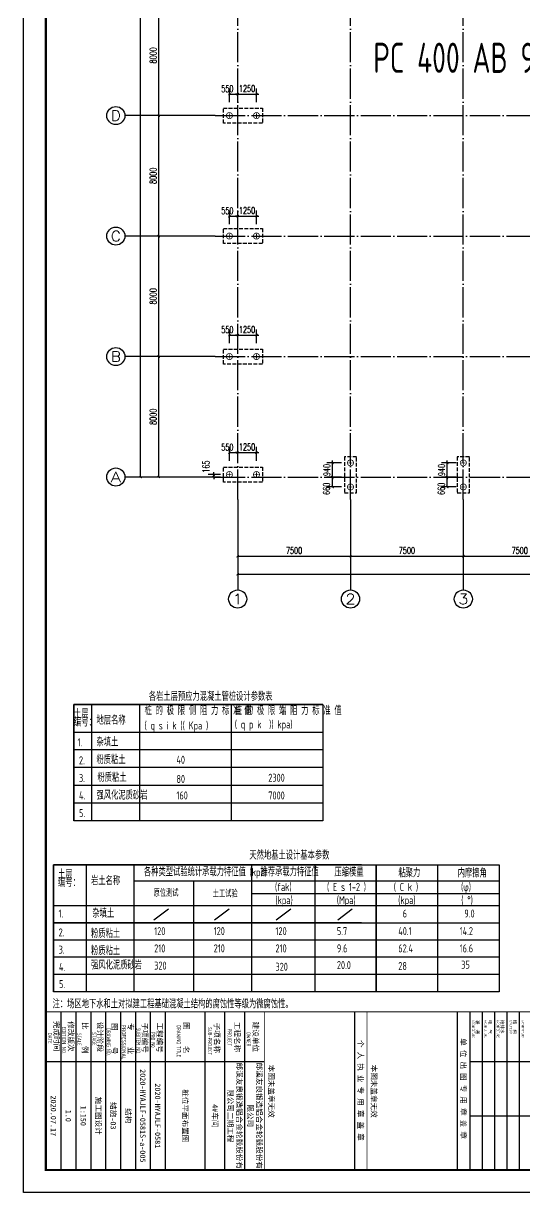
# Model space of a CAD drawing. Extents: x 14475413 to 15955882, y -732572 to -282951.
# Drawn here: x 14558155 to 14591479, y -624250 to -546614 of the extents above; entities that cross this region are included whole.
import ezdxf
from ezdxf.enums import TextEntityAlignment as Align

# ---------------------------------------------------------------- set-up
doc = ezdxf.new("R2010")
doc.units = 0
doc.header["$LTSCALE"] = 1000
doc.header["$MEASUREMENT"] = 0
for name, pattern in [('DASH', [0.35, 0.25, -0.1]), ('DOTE', [2.42, 2, -0.2, 0.02, -0.2]), ('Z', [36, 30, -2.5, 1, -2.5])]:
    doc.linetypes.add(name, pattern=pattern)
for name, color, linetype in [('1507', 6, 'Continuous'), ('AXIS', 3, 'Continuous'), ('AXIS_TEXT', 7, 'Continuous'), ('DOTE', 1, 'DOTE'), ('GRID', 253, 'Z'), ('PDIM', 3, 'Continuous'), ('PUB_DIM', 3, 'Continuous'), ('PUB_TITLE', 4, 'Continuous'), ('TK', 4, 'Continuous'), ('文字', 4, 'Continuous'), ('结构说明修改', 6, 'Continuous'), ('轴线__尺寸数字', 253, 'Continuous')]:
    doc.layers.add(name, color=color, linetype=linetype)
doc.styles.add('_TCH_AXIS', font='COMPLEX', dxfattribs={"bigfont": 'GBCBIG'})
doc.styles.add('_TCH_DIM_T3', font='SIMPLEX', dxfattribs={"width": 0.705882, "bigfont": 'GBCBIG'})
doc.styles.add('COMPLEX', font='COMPLEX')
doc.styles.add('TSSD_REIN', font='tssdeng.shx', dxfattribs={"width": 0.7, "bigfont": 'tssdchn.shx'})
doc.styles.add('图签宋体', font='', dxfattribs={"height": 300})
doc.styles.get('图签宋体').set_extended_font_data('NSimSun')
doc.dimstyles.new('_TCH_ARCH&&150', dxfattribs={"dimtxt": 446.25, "dimasz": 150, "dimexe": 375, "dimexo": 450, "dimgap": 150, "dimtad": 1, "dimdec": 0, "dimzin": 0, "dimdsep": 46, "dimtxsty": '_TCH_DIM_T3', "dimblk": 'ARCHTICK', "dimcen": 0.09, "dimclrt": 7, "dimazin": 2, "dimtfac": 1, "dimtdec": 0, "dimtix": 1, "dimtmove": 2, "dimatfit": 3, "dimfxl": 0, "dimtolj": 1, "dimtzin": 0, "dimarcsym": 0})

# ---------------------------------------------------------------- blocks, each defined once
blk = doc.blocks.new('GeYuanFrame_40637263', base_point=(20.09, 4.53))
at = {"layer": 'PUB_TITLE'}
for points in [[(1013.09, 202.33), (1013.09, 229.83)], [(1037.09, 202.33), (1037.09, 229.83)], [(1013.09, 14.53), (1013.09, 111.33)]]:
    blk.add_lwpolyline(points, dxfattribs=at)
at = {"layer": 'TK'}
for p, q in [((991.09, 102.53), (1061.09, 102.53)), ((991.09, 93.73), (1061.09, 93.73)), ((991.09, 84.93), (1013.09, 84.93)), ((991.09, 84.93), (1061.09, 84.93)), ((991.09, 67.37), (1061.09, 67.37)), ((991.09, 67.33), (1061.09, 67.33)), ((991.09, 60.77), (1061.09, 60.77)), ((991.09, 54.17), (1061.09, 54.17)), ((991.09, 47.57), (1061.09, 47.57)), ((991.09, 40.97), (1061.09, 40.97)), ((991.09, 34.37), (1061.09, 34.37)), ((991.09, 27.77), (1061.09, 27.77)), ((991.09, 21.17), (1061.09, 21.17)), ((991.09, 14.53), (1061.09, 14.53))]:
    blk.add_line(p, q, dxfattribs=at)
blk.add_lwpolyline([(20.09, 4.53), (20.09, 598.53), (1071.09, 598.53), (1071.09, 4.53)], close=True, dxfattribs=at)
at = {"layer": 'TK', "const_width": 1}
blk.add_lwpolyline([(45.09, 588.53), (1061.09, 588.53), (1061.09, 14.53), (45.09, 14.53)], close=True, dxfattribs=at)
at = {"layer": 'TK'}
for points, const_width in [([(991.09, 588.53), (991.09, 14.53)], 0.4), ([(991.09, 202.33), (1061.09, 202.33)], 0.35), ([(991.09, 156.83), (1061.09, 156.83)], 0.35), ([(991.09, 111.33), (1061.09, 111.33)], 0.35), ([(991.09, 67.37), (1061.09, 67.37)], 0.35)]:
    blk.add_lwpolyline(points, dxfattribs=dict(at, const_width=const_width))
for points in [[(991.09, 224.33), (1061.09, 224.33)], [(991.09, 218.83), (1061.09, 218.83)], [(991.09, 213.33), (1061.09, 213.33)], [(991.09, 207.83), (1061.09, 207.83)], [(991.09, 202.33), (1061.09, 202.33)], [(991.09, 196.83), (1061.09, 196.83)], [(991.09, 151.33), (1061.09, 151.33)]]:
    blk.add_lwpolyline(points, dxfattribs=at)
at = {"layer": 'TK', "style": '图签宋体'}
for s, height, p in [('结  构', 1.44, (994.61, 221.61)), ('给排水', 1.44, (994.61, 216.11)), ('电  气', 1.44, (994.61, 210.61)), ('暖  通', 1.44, (994.61, 205.11)), ('单 位 出 图 专 用 章 盖 章', 2.4, (1002.72, 198.35)), ('本图未盖章无效', 2.4, (1014.43, 158.7)), ('个 人 执 业 专 用 章 盖 章', 2.4, (1003.52, 152.77)), ('本图未盖章无效', 2.4, (1014.43, 113.2)), ('建设单位', 2.4, (995.39, 106.33)), ('工程名称', 2.4, (995.47, 98.12)), ('子项名称', 2.4, (995.85, 89.14)), ('图    名', 2.4, (995.63, 75.5)), ('工程编号', 2.4, (995.77, 63.77)), ('子项编号', 2.4, (995.77, 57.19)), ('专    业', 2.4, (996.01, 50.88)), ('图    号', 2.4, (996.02, 43.77)), ('设计阶段', 2.4, (995.45, 37.32)), ('比    例', 2.4, (995.59, 30.63)), ('修改版次', 2.4, (995.24, 24.41)), ('完成时间', 2.4, (995.11, 18.02))]:
    blk.add_text(s, height=height, dxfattribs=at).set_placement(p)
at = {"layer": 'TK', "style": 'TSSD_REIN'}
for s, height, width, p in [('ARCHITECTURE', 1.08, 0.7, (994.65, 225.34)), ('STRUCTURE', 1.08, 0.7, (994.65, 219.84)), ('ARCHITECTURE', 1.08, 0.7, (994.65, 214.34)), ('ARCHITECTURE', 1.08, 0.7, (994.65, 208.84)), ('ARCHITECTURE', 1.08, 0.7, (994.65, 203.34)), ('OWNER', 1.8, 0.7, (999.98, 103.48)), ('PROJECT', 1.8, 0.7, (998.52, 95.02)), ('SUB-PROJECT', 1.8, 0.7, (997.86, 86.3)), ('DRAWING TITLE', 1.8, 0.7, (996.97, 72.53)), ('PRO N0.', 1.8, 0.7, (1000.01, 61.15)), ('SUBITEM NO.', 1.8, 0.7, (998.15, 54.58)), ('PROFESSIONAL', 1.8, 0.8, (996.88, 48.15)), ('DRAWING NO.', 1.8, 0.7, (998.19, 41.45)), ('STAGE', 1.8, 0.7, (1000.09, 35.03)), ('SCALE', 1.8, 0.7, (1000.38, 28.42)), ('EDITION NO.', 1.8, 0.8, (997.53, 21.64)), ('DATE', 1.8, 0.7, (1000.33, 15.45))]:
    blk.add_text(s, height=height, dxfattribs=dict(at, width=width)).set_placement(p)
at = {"layer": 'TK', "char_height": 2.4, "width": 48, "attachment_point": 5, "style": '图签宋体'}
for s, insert in [('郎溪友良锻造铝合金轮毂股份有限公司', (1037.09, 106.93)), ('郎溪友良锻造铝合金轮毂股份有限公司二期工程', (1037.09, 98.13)), ('4#车间', (1037.09, 89.33)), ('桩位平面布置图', (1037.09, 76.13)), ('2020-HYAJLF-0581', (1037.09, 64.07)), ('2020-HYAJLF-0581S-a-005', (1037.09, 57.47)), ('结构', (1037.09, 50.87)), ('结施-03', (1037.09, 44.27)), ('施工图设计', (1037.09, 37.67)), ('1:150', (1037.09, 31.07)), ('1.0', (1037.09, 24.47)), ('2020.07.17', (1037.09, 17.88))]:
    blk.add_mtext(s, dxfattribs=dict(at, insert=insert))
blk = doc.blocks.new('_AXISO')
blk.add_circle((0, 0), 0.5)
at = {"layer": 'AXIS_TEXT', "style": 'COMPLEX', "width": 1.041667}
blk.add_attdef('A', text='', height=0.56, dxfattribs=at).set_placement((-0.25, -0.28), (0.25, -0.28), align=Align.FIT)
blk = doc.blocks.new('_ArchTick')
at = {"color": 0, "linetype": 'ByBlock', "const_width": 0.4}
blk.add_lwpolyline([(-0.5, -0.5), (0.5, 0.5)], dxfattribs=at)
blk = doc.blocks.new('*D1550')
at = {"layer": 'AXIS', "color": 0, "lineweight": -2}
for p, q in [((14570452, -480736), (14565577, -480736)), ((14565952, -576736), (14565952, -480736)), ((14570452, -576736), (14565577, -576736))]:
    blk.add_line(p, q, dxfattribs=at)
at = {"layer": 'Defpoints', "color": 0}
for p in [(14565952, -480736), (14570902, -480736), (14570902, -576736)]:
    blk.add_point(p, dxfattribs=at)
at = {"layer": 'AXIS', "color": 0, "lineweight": -2, "xscale": 150, "yscale": 150, "zscale": 150}
for p, rotation in [((14565952, -480736), 90), ((14565952, -576736), 270)]:
    blk.add_blockref('_ArchTick', p, dxfattribs=dict(at, rotation=rotation))
at = {"layer": 'AXIS', "color": 7, "insert": (14565579, -528736), "char_height": 446.2, "attachment_point": 5, "rotation": 90, "style": '_TCH_DIM_T3'}
blk.add_mtext('\\A1;96000', dxfattribs=at)
blk = doc.blocks.new('*D1551')
at = {"layer": 'AXIS', "color": 0, "lineweight": -2}
for p, q in [((14570452, -568736), (14566777, -568736)), ((14567152, -576736), (14567152, -568736)), ((14570452, -576736), (14566777, -576736))]:
    blk.add_line(p, q, dxfattribs=at)
at = {"layer": 'Defpoints', "color": 0}
for p in [(14567152, -568736), (14570902, -568736), (14570902, -576736)]:
    blk.add_point(p, dxfattribs=at)
at = {"layer": 'AXIS', "color": 0, "lineweight": -2, "xscale": 150, "yscale": 150, "zscale": 150}
for p, rotation in [((14567152, -568736), 90), ((14567152, -576736), 270)]:
    blk.add_blockref('_ArchTick', p, dxfattribs=dict(at, rotation=rotation))
at = {"layer": 'AXIS', "color": 7, "insert": (14566779, -572736), "char_height": 446.2, "attachment_point": 5, "rotation": 90, "style": '_TCH_DIM_T3'}
blk.add_mtext('\\A1;8000', dxfattribs=at)
blk = doc.blocks.new('*D1552')
at = {"layer": 'AXIS', "color": 0, "lineweight": -2}
for p, q in [((14570452, -560736), (14566777, -560736)), ((14567152, -568736), (14567152, -560736)), ((14570452, -568736), (14566777, -568736))]:
    blk.add_line(p, q, dxfattribs=at)
at = {"layer": 'Defpoints', "color": 0}
for p in [(14567152, -560736), (14570902, -560736), (14570902, -568736)]:
    blk.add_point(p, dxfattribs=at)
at = {"layer": 'AXIS', "color": 0, "lineweight": -2, "xscale": 150, "yscale": 150, "zscale": 150}
for p, rotation in [((14567152, -560736), 90), ((14567152, -568736), 270)]:
    blk.add_blockref('_ArchTick', p, dxfattribs=dict(at, rotation=rotation))
at = {"layer": 'AXIS', "color": 7, "insert": (14566779, -564736), "char_height": 446.2, "attachment_point": 5, "rotation": 90, "style": '_TCH_DIM_T3'}
blk.add_mtext('\\A1;8000', dxfattribs=at)
blk = doc.blocks.new('*D1553')
at = {"layer": 'AXIS', "color": 0, "lineweight": -2}
for p, q in [((14570452, -552736), (14566777, -552736)), ((14567152, -560736), (14567152, -552736)), ((14570452, -560736), (14566777, -560736))]:
    blk.add_line(p, q, dxfattribs=at)
at = {"layer": 'Defpoints', "color": 0}
for p in [(14567152, -552736), (14570902, -552736), (14570902, -560736)]:
    blk.add_point(p, dxfattribs=at)
at = {"layer": 'AXIS', "color": 0, "lineweight": -2, "xscale": 150, "yscale": 150, "zscale": 150}
for p, rotation in [((14567152, -552736), 90), ((14567152, -560736), 270)]:
    blk.add_blockref('_ArchTick', p, dxfattribs=dict(at, rotation=rotation))
at = {"layer": 'AXIS', "color": 7, "insert": (14566779, -556736), "char_height": 446.2, "attachment_point": 5, "rotation": 90, "style": '_TCH_DIM_T3'}
blk.add_mtext('\\A1;8000', dxfattribs=at)
blk = doc.blocks.new('*D1554')
at = {"layer": 'AXIS', "color": 0, "lineweight": -2}
for p, q in [((14570452, -544736), (14566777, -544736)), ((14567152, -552736), (14567152, -544736)), ((14570452, -552736), (14566777, -552736))]:
    blk.add_line(p, q, dxfattribs=at)
at = {"layer": 'Defpoints', "color": 0}
for p in [(14567152, -544736), (14570902, -544736), (14570902, -552736)]:
    blk.add_point(p, dxfattribs=at)
at = {"layer": 'AXIS', "color": 0, "lineweight": -2, "xscale": 150, "yscale": 150, "zscale": 150}
for p, rotation in [((14567152, -544736), 90), ((14567152, -552736), 270)]:
    blk.add_blockref('_ArchTick', p, dxfattribs=dict(at, rotation=rotation))
at = {"layer": 'AXIS', "color": 7, "insert": (14566779, -548736), "char_height": 446.2, "attachment_point": 5, "rotation": 90, "style": '_TCH_DIM_T3'}
blk.add_mtext('\\A1;8000', dxfattribs=at)
blk = doc.blocks.new('*D1576')
at = {"layer": 'AXIS', "color": 0, "lineweight": -2}
for p, q in [((14572402, -578686), (14572402, -583561)), ((14632402, -578686), (14632402, -583561)), ((14572402, -583186), (14632402, -583186))]:
    blk.add_line(p, q, dxfattribs=at)
at = {"layer": 'Defpoints', "color": 0}
for p in [(14572402, -578236), (14632402, -578236), (14632402, -583186)]:
    blk.add_point(p, dxfattribs=at)
at = {"layer": 'AXIS', "color": 0, "lineweight": -2, "xscale": 150, "yscale": 150, "zscale": 150, "rotation": 180}
blk.add_blockref('_ArchTick', (14572402, -583186), dxfattribs=at)
at = {"layer": 'AXIS', "color": 0, "lineweight": -2, "xscale": 150, "yscale": 150, "zscale": 150}
blk.add_blockref('_ArchTick', (14632402, -583186), dxfattribs=at)
at = {"layer": 'AXIS', "color": 7, "insert": (14602402, -582813), "char_height": 446.2, "attachment_point": 5, "style": '_TCH_DIM_T3'}
blk.add_mtext('\\A1;60000', dxfattribs=at)
blk = doc.blocks.new('*D1577')
at = {"layer": 'AXIS', "color": 0, "lineweight": -2}
for p, q in [((14572402, -578686), (14572402, -582361)), ((14579902, -578686), (14579902, -582361)), ((14572402, -581986), (14579902, -581986))]:
    blk.add_line(p, q, dxfattribs=at)
at = {"layer": 'Defpoints', "color": 0}
for p in [(14572402, -578236), (14579902, -578236), (14579902, -581986)]:
    blk.add_point(p, dxfattribs=at)
at = {"layer": 'AXIS', "color": 0, "lineweight": -2, "xscale": 150, "yscale": 150, "zscale": 150, "rotation": 180}
blk.add_blockref('_ArchTick', (14572402, -581986), dxfattribs=at)
at = {"layer": 'AXIS', "color": 0, "lineweight": -2, "xscale": 150, "yscale": 150, "zscale": 150}
blk.add_blockref('_ArchTick', (14579902, -581986), dxfattribs=at)
at = {"layer": 'AXIS', "color": 7, "insert": (14576152, -581613), "char_height": 446.2, "attachment_point": 5, "style": '_TCH_DIM_T3'}
blk.add_mtext('\\A1;7500', dxfattribs=at)
blk = doc.blocks.new('*D1578')
at = {"layer": 'AXIS', "color": 0, "lineweight": -2}
for p, q in [((14579902, -578686), (14579902, -582361)), ((14587402, -578686), (14587402, -582361)), ((14579902, -581986), (14587402, -581986))]:
    blk.add_line(p, q, dxfattribs=at)
at = {"layer": 'Defpoints', "color": 0}
for p in [(14579902, -578236), (14587402, -578236), (14587402, -581986)]:
    blk.add_point(p, dxfattribs=at)
at = {"layer": 'AXIS', "color": 0, "lineweight": -2, "xscale": 150, "yscale": 150, "zscale": 150, "rotation": 180}
blk.add_blockref('_ArchTick', (14579902, -581986), dxfattribs=at)
at = {"layer": 'AXIS', "color": 0, "lineweight": -2, "xscale": 150, "yscale": 150, "zscale": 150}
blk.add_blockref('_ArchTick', (14587402, -581986), dxfattribs=at)
at = {"layer": 'AXIS', "color": 7, "insert": (14583652, -581613), "char_height": 446.2, "attachment_point": 5, "style": '_TCH_DIM_T3'}
blk.add_mtext('\\A1;7500', dxfattribs=at)
blk = doc.blocks.new('*D1579')
at = {"layer": 'AXIS', "color": 0, "lineweight": -2}
for p, q in [((14587402, -578686), (14587402, -582361)), ((14594902, -578686), (14594902, -582361)), ((14587402, -581986), (14594902, -581986))]:
    blk.add_line(p, q, dxfattribs=at)
at = {"layer": 'Defpoints', "color": 0}
for p in [(14587402, -578236), (14594902, -578236), (14594902, -581986)]:
    blk.add_point(p, dxfattribs=at)
at = {"layer": 'AXIS', "color": 0, "lineweight": -2, "xscale": 150, "yscale": 150, "zscale": 150, "rotation": 180}
blk.add_blockref('_ArchTick', (14587402, -581986), dxfattribs=at)
at = {"layer": 'AXIS', "color": 0, "lineweight": -2, "xscale": 150, "yscale": 150, "zscale": 150}
blk.add_blockref('_ArchTick', (14594902, -581986), dxfattribs=at)
at = {"layer": 'AXIS', "color": 7, "insert": (14591152, -581613), "char_height": 446.2, "attachment_point": 5, "style": '_TCH_DIM_T3'}
blk.add_mtext('\\A1;7500', dxfattribs=at)
blk = doc.blocks.new('*D1613')
at = {"layer": 'Defpoints', "color": 0}
for p in [(14572402, -551311), (14571852, -552300), (14572402, -552300)]:
    blk.add_point(p, dxfattribs=at)
at = {"layer": 'PUB_DIM', "color": 0, "lineweight": -2}
for p, q in [((14571852, -551850), (14571852, -550936)), ((14572402, -551850), (14572402, -550936)), ((14571852, -551311), (14572402, -551311))]:
    blk.add_line(p, q, dxfattribs=at)
at = {"layer": 'PUB_DIM', "color": 0, "lineweight": -2, "xscale": 150, "yscale": 150, "zscale": 150, "rotation": 180}
blk.add_blockref('_ArchTick', (14571852, -551311), dxfattribs=at)
at = {"layer": 'PUB_DIM', "color": 0, "lineweight": -2, "xscale": 150, "yscale": 150, "zscale": 150}
blk.add_blockref('_ArchTick', (14572402, -551311), dxfattribs=at)
at = {"layer": 'PUB_DIM', "color": 7, "insert": (14571717, -550950), "char_height": 446.2, "attachment_point": 5, "style": '_TCH_DIM_T3'}
blk.add_mtext('\\A1;550', dxfattribs=at)
blk = doc.blocks.new('*D1614')
at = {"layer": 'Defpoints', "color": 0}
for p in [(14573652, -551311), (14572402, -552300), (14573652, -552300)]:
    blk.add_point(p, dxfattribs=at)
at = {"layer": 'PUB_DIM', "color": 0, "lineweight": -2}
for p, q in [((14572402, -551850), (14572402, -550936)), ((14573652, -551850), (14573652, -550936)), ((14572402, -551311), (14572252, -551311)), ((14572402, -551311), (14573652, -551311)), ((14573652, -551311), (14573802, -551311))]:
    blk.add_line(p, q, dxfattribs=at)
at = {"layer": 'PUB_DIM', "color": 0, "lineweight": -2, "xscale": 150, "yscale": 150, "zscale": 150}
blk.add_blockref('_ArchTick', (14572402, -551311), dxfattribs=at)
at = {"layer": 'PUB_DIM', "color": 0, "lineweight": -2, "xscale": 150, "yscale": 150, "zscale": 150, "rotation": 180}
blk.add_blockref('_ArchTick', (14573652, -551311), dxfattribs=at)
at = {"layer": 'PUB_DIM', "color": 7, "insert": (14573027, -550938), "char_height": 446.2, "attachment_point": 5, "style": '_TCH_DIM_T3'}
blk.add_mtext('\\A1;1250', dxfattribs=at)
blk = doc.blocks.new('*D1615')
at = {"layer": 'Defpoints', "color": 0}
for p in [(14572402, -559416), (14571852, -560405), (14572402, -560405)]:
    blk.add_point(p, dxfattribs=at)
at = {"layer": 'PUB_DIM', "color": 0, "lineweight": -2}
for p, q in [((14571852, -559955), (14571852, -559041)), ((14571852, -559416), (14572402, -559416)), ((14572402, -559955), (14572402, -559041))]:
    blk.add_line(p, q, dxfattribs=at)
at = {"layer": 'PUB_DIM', "color": 0, "lineweight": -2, "xscale": 150, "yscale": 150, "zscale": 150, "rotation": 180}
blk.add_blockref('_ArchTick', (14571852, -559416), dxfattribs=at)
at = {"layer": 'PUB_DIM', "color": 0, "lineweight": -2, "xscale": 150, "yscale": 150, "zscale": 150}
blk.add_blockref('_ArchTick', (14572402, -559416), dxfattribs=at)
at = {"layer": 'PUB_DIM', "color": 7, "insert": (14571717, -559055), "char_height": 446.2, "attachment_point": 5, "style": '_TCH_DIM_T3'}
blk.add_mtext('\\A1;550', dxfattribs=at)
blk = doc.blocks.new('*D1616')
at = {"layer": 'Defpoints', "color": 0}
for p in [(14573652, -559416), (14572402, -560405), (14573652, -560405)]:
    blk.add_point(p, dxfattribs=at)
at = {"layer": 'PUB_DIM', "color": 0, "lineweight": -2}
for p, q in [((14572402, -559416), (14572252, -559416)), ((14572402, -559955), (14572402, -559041)), ((14572402, -559416), (14573652, -559416)), ((14573652, -559955), (14573652, -559041)), ((14573652, -559416), (14573802, -559416))]:
    blk.add_line(p, q, dxfattribs=at)
at = {"layer": 'PUB_DIM', "color": 0, "lineweight": -2, "xscale": 150, "yscale": 150, "zscale": 150}
blk.add_blockref('_ArchTick', (14572402, -559416), dxfattribs=at)
at = {"layer": 'PUB_DIM', "color": 0, "lineweight": -2, "xscale": 150, "yscale": 150, "zscale": 150, "rotation": 180}
blk.add_blockref('_ArchTick', (14573652, -559416), dxfattribs=at)
at = {"layer": 'PUB_DIM', "color": 7, "insert": (14573027, -559043), "char_height": 446.2, "attachment_point": 5, "style": '_TCH_DIM_T3'}
blk.add_mtext('\\A1;1250', dxfattribs=at)
blk = doc.blocks.new('*D1617')
at = {"layer": 'Defpoints', "color": 0}
for p in [(14572402, -567309), (14571852, -568299), (14572402, -568299)]:
    blk.add_point(p, dxfattribs=at)
at = {"layer": 'PUB_DIM', "color": 0, "lineweight": -2}
for p, q in [((14571852, -567849), (14571852, -566934)), ((14571852, -567309), (14572402, -567309)), ((14572402, -567849), (14572402, -566934))]:
    blk.add_line(p, q, dxfattribs=at)
at = {"layer": 'PUB_DIM', "color": 0, "lineweight": -2, "xscale": 150, "yscale": 150, "zscale": 150, "rotation": 180}
blk.add_blockref('_ArchTick', (14571852, -567309), dxfattribs=at)
at = {"layer": 'PUB_DIM', "color": 0, "lineweight": -2, "xscale": 150, "yscale": 150, "zscale": 150}
blk.add_blockref('_ArchTick', (14572402, -567309), dxfattribs=at)
at = {"layer": 'PUB_DIM', "color": 7, "insert": (14571717, -566948), "char_height": 446.2, "attachment_point": 5, "style": '_TCH_DIM_T3'}
blk.add_mtext('\\A1;550', dxfattribs=at)
blk = doc.blocks.new('*D1618')
at = {"layer": 'Defpoints', "color": 0}
for p in [(14573652, -567309), (14572402, -568299), (14573652, -568299)]:
    blk.add_point(p, dxfattribs=at)
at = {"layer": 'PUB_DIM', "color": 0, "lineweight": -2}
for p, q in [((14572402, -567309), (14572252, -567309)), ((14572402, -567849), (14572402, -566934)), ((14572402, -567309), (14573652, -567309)), ((14573652, -567849), (14573652, -566934)), ((14573652, -567309), (14573802, -567309))]:
    blk.add_line(p, q, dxfattribs=at)
at = {"layer": 'PUB_DIM', "color": 0, "lineweight": -2, "xscale": 150, "yscale": 150, "zscale": 150}
blk.add_blockref('_ArchTick', (14572402, -567309), dxfattribs=at)
at = {"layer": 'PUB_DIM', "color": 0, "lineweight": -2, "xscale": 150, "yscale": 150, "zscale": 150, "rotation": 180}
blk.add_blockref('_ArchTick', (14573652, -567309), dxfattribs=at)
at = {"layer": 'PUB_DIM', "color": 7, "insert": (14573027, -566936), "char_height": 446.2, "attachment_point": 5, "style": '_TCH_DIM_T3'}
blk.add_mtext('\\A1;1250', dxfattribs=at)
blk = doc.blocks.new('*D1619')
at = {"layer": 'Defpoints', "color": 0}
for p in [(14572402, -575115), (14571852, -576104), (14572402, -576104)]:
    blk.add_point(p, dxfattribs=at)
at = {"layer": 'PUB_DIM', "color": 0, "lineweight": -2}
for p, q in [((14571852, -575654), (14571852, -574740)), ((14571852, -575115), (14572402, -575115)), ((14572402, -575654), (14572402, -574740))]:
    blk.add_line(p, q, dxfattribs=at)
at = {"layer": 'PUB_DIM', "color": 0, "lineweight": -2, "xscale": 150, "yscale": 150, "zscale": 150, "rotation": 180}
blk.add_blockref('_ArchTick', (14571852, -575115), dxfattribs=at)
at = {"layer": 'PUB_DIM', "color": 0, "lineweight": -2, "xscale": 150, "yscale": 150, "zscale": 150}
blk.add_blockref('_ArchTick', (14572402, -575115), dxfattribs=at)
at = {"layer": 'PUB_DIM', "color": 7, "insert": (14571717, -574754), "char_height": 446.2, "attachment_point": 5, "style": '_TCH_DIM_T3'}
blk.add_mtext('\\A1;550', dxfattribs=at)
blk = doc.blocks.new('*D1620')
at = {"layer": 'Defpoints', "color": 0}
for p in [(14573652, -575115), (14572402, -576104), (14573652, -576104)]:
    blk.add_point(p, dxfattribs=at)
at = {"layer": 'PUB_DIM', "color": 0, "lineweight": -2}
for p, q in [((14572402, -575115), (14572252, -575115)), ((14572402, -575654), (14572402, -574740)), ((14572402, -575115), (14573652, -575115)), ((14573652, -575654), (14573652, -574740)), ((14573652, -575115), (14573802, -575115))]:
    blk.add_line(p, q, dxfattribs=at)
at = {"layer": 'PUB_DIM', "color": 0, "lineweight": -2, "xscale": 150, "yscale": 150, "zscale": 150}
blk.add_blockref('_ArchTick', (14572402, -575115), dxfattribs=at)
at = {"layer": 'PUB_DIM', "color": 0, "lineweight": -2, "xscale": 150, "yscale": 150, "zscale": 150, "rotation": 180}
blk.add_blockref('_ArchTick', (14573652, -575115), dxfattribs=at)
at = {"layer": 'PUB_DIM', "color": 7, "insert": (14573027, -574742), "char_height": 446.2, "attachment_point": 5, "style": '_TCH_DIM_T3'}
blk.add_mtext('\\A1;1250', dxfattribs=at)
blk = doc.blocks.new('*D1621')
at = {"layer": 'Defpoints', "color": 0}
for p in [(14570812, -576571), (14571702, -576571), (14571702, -576736)]:
    blk.add_point(p, dxfattribs=at)
at = {"layer": 'PUB_DIM', "color": 0, "lineweight": -2}
for p, q in [((14571252, -576571), (14570437, -576571)), ((14571252, -576736), (14570437, -576736)), ((14570812, -576571), (14570812, -576421)), ((14570812, -576736), (14570812, -576571)), ((14570812, -576736), (14570812, -576886))]:
    blk.add_line(p, q, dxfattribs=at)
at = {"layer": 'PUB_DIM', "color": 0, "lineweight": -2, "xscale": 150, "yscale": 150, "zscale": 150}
for p, rotation in [((14570812, -576571), 270), ((14570812, -576736), 90)]:
    blk.add_blockref('_ArchTick', p, dxfattribs=dict(at, rotation=rotation))
at = {"layer": 'PUB_DIM', "color": 7, "insert": (14570295, -576046), "char_height": 446.2, "attachment_point": 5, "rotation": 90, "style": '_TCH_DIM_T3'}
blk.add_mtext('\\A1;165', dxfattribs=at)
blk = doc.blocks.new('*D1690')
at = {"layer": 'Defpoints', "color": 0}
for p in [(14578702, -576736), (14579752, -576736), (14579752, -577396)]:
    blk.add_point(p, dxfattribs=at)
at = {"layer": 'PUB_DIM', "color": 0, "lineweight": -2}
for p, q in [((14579302, -576736), (14578327, -576736)), ((14578702, -577396), (14578702, -576736)), ((14579302, -577396), (14578327, -577396))]:
    blk.add_line(p, q, dxfattribs=at)
at = {"layer": 'PUB_DIM', "color": 0, "lineweight": -2, "xscale": 150, "yscale": 150, "zscale": 150}
for p, rotation in [((14578702, -576736), 90), ((14578702, -577396), 270)]:
    blk.add_blockref('_ArchTick', p, dxfattribs=dict(at, rotation=rotation))
at = {"layer": 'PUB_DIM', "color": 7, "insert": (14578309, -577519), "char_height": 446.2, "attachment_point": 5, "rotation": 90, "style": '_TCH_DIM_T3'}
blk.add_mtext('\\A1;660', dxfattribs=at)
blk = doc.blocks.new('*D1691')
at = {"layer": 'Defpoints', "color": 0}
for p in [(14578702, -575796), (14579752, -575796), (14579752, -576736)]:
    blk.add_point(p, dxfattribs=at)
at = {"layer": 'PUB_DIM', "color": 0, "lineweight": -2}
for p, q in [((14579302, -575796), (14578327, -575796)), ((14578702, -575796), (14578702, -575646)), ((14578702, -576736), (14578702, -575796)), ((14579302, -576736), (14578327, -576736)), ((14578702, -576736), (14578702, -576886))]:
    blk.add_line(p, q, dxfattribs=at)
at = {"layer": 'PUB_DIM', "color": 0, "lineweight": -2, "xscale": 150, "yscale": 150, "zscale": 150}
for p, rotation in [((14578702, -575796), 270), ((14578702, -576736), 90)]:
    blk.add_blockref('_ArchTick', p, dxfattribs=dict(at, rotation=rotation))
at = {"layer": 'PUB_DIM', "color": 7, "insert": (14578328, -576266), "char_height": 446.2, "attachment_point": 5, "rotation": 90, "style": '_TCH_DIM_T3'}
blk.add_mtext('\\A1;940', dxfattribs=at)
blk = doc.blocks.new('*D1692')
at = {"layer": 'Defpoints', "color": 0}
for p in [(14586332, -576736), (14587383, -576736), (14587383, -577396)]:
    blk.add_point(p, dxfattribs=at)
at = {"layer": 'PUB_DIM', "color": 0, "lineweight": -2}
for p, q in [((14586933, -576736), (14585957, -576736)), ((14586332, -577396), (14586332, -576736)), ((14586933, -577396), (14585957, -577396))]:
    blk.add_line(p, q, dxfattribs=at)
at = {"layer": 'PUB_DIM', "color": 0, "lineweight": -2, "xscale": 150, "yscale": 150, "zscale": 150}
for p, rotation in [((14586332, -576736), 90), ((14586332, -577396), 270)]:
    blk.add_blockref('_ArchTick', p, dxfattribs=dict(at, rotation=rotation))
at = {"layer": 'PUB_DIM', "color": 7, "insert": (14585940, -577519), "char_height": 446.2, "attachment_point": 5, "rotation": 90, "style": '_TCH_DIM_T3'}
blk.add_mtext('\\A1;660', dxfattribs=at)
blk = doc.blocks.new('*D1693')
at = {"layer": 'Defpoints', "color": 0}
for p in [(14586332, -575796), (14587383, -575796), (14587383, -576736)]:
    blk.add_point(p, dxfattribs=at)
at = {"layer": 'PUB_DIM', "color": 0, "lineweight": -2}
for p, q in [((14586933, -575796), (14585957, -575796)), ((14586332, -575796), (14586332, -575646)), ((14586332, -576736), (14586332, -575796)), ((14586933, -576736), (14585957, -576736)), ((14586332, -576736), (14586332, -576886))]:
    blk.add_line(p, q, dxfattribs=at)
at = {"layer": 'PUB_DIM', "color": 0, "lineweight": -2, "xscale": 150, "yscale": 150, "zscale": 150}
for p, rotation in [((14586332, -575796), 270), ((14586332, -576736), 90)]:
    blk.add_blockref('_ArchTick', p, dxfattribs=dict(at, rotation=rotation))
at = {"layer": 'PUB_DIM', "color": 7, "insert": (14585959, -576266), "char_height": 446.2, "attachment_point": 5, "rotation": 90, "style": '_TCH_DIM_T3'}
blk.add_mtext('\\A1;940', dxfattribs=at)

msp = doc.modelspace()

# ---------------------------------------------------------------- linework, layer by layer
for points in [[(14566826, -606128.7), (14567795.2, -605408.2)], [(14570867.7, -606128.7), (14571836.9, -605408.2)], [(14574964.9, -606128.7), (14575934.1, -605408.2)], [(14579053.9, -606128.7), (14580023.1, -605408.2)]]:
    msp.add_lwpolyline(points)
at = {"layer": '1507', "color": 6, "linetype": 'DASH', "const_width": 50}
for points in [[(14572052.4, -552735.7, 1), (14571652.4, -552735.7, 1)], [(14573852.4, -552735.7, 1), (14573452.4, -552735.7, 1)], [(14572052.4, -560735.7, 1), (14571652.4, -560735.7, 1)], [(14573852.4, -560735.7, 1), (14573452.4, -560735.7, 1)], [(14572052.4, -568735.7, 1), (14571652.4, -568735.7, 1)], [(14573852.4, -568735.7, 1), (14573452.4, -568735.7, 1)], [(14580102.4, -575795.7, 1), (14579702.4, -575795.7, 1)], [(14587602.4, -575795.7, 1), (14587202.4, -575795.7, 1)], [(14572052.4, -576570.7, 1), (14571652.4, -576570.7, 1)], [(14573852.4, -576570.7, 1), (14573452.4, -576570.7, 1)], [(14580102.4, -577395.7, 1), (14579702.4, -577395.7, 1)], [(14587602.4, -577395.7, 1), (14587202.4, -577395.7, 1)]]:
    msp.add_lwpolyline(points, format="xyb", close=True, dxfattribs=at)
for points in [[(14572002.4, -552735.7), (14571702.4, -552735.7)], [(14571852.4, -552585.7), (14571852.4, -552885.7)], [(14573802.4, -552735.7), (14573502.4, -552735.7)], [(14573652.4, -552585.7), (14573652.4, -552885.7)], [(14572002.4, -560735.7), (14571702.4, -560735.7)], [(14571852.4, -560585.7), (14571852.4, -560885.7)], [(14573802.4, -560735.7), (14573502.4, -560735.7)], [(14573652.4, -560585.7), (14573652.4, -560885.7)], [(14572002.4, -568735.7), (14571702.4, -568735.7)], [(14571852.4, -568585.7), (14571852.4, -568885.7)], [(14573802.4, -568735.7), (14573502.4, -568735.7)], [(14573652.4, -568585.7), (14573652.4, -568885.7)], [(14580052.4, -575795.7), (14579752.4, -575795.7)], [(14579902.4, -575645.7), (14579902.4, -575945.7)], [(14587552.4, -575795.7), (14587252.4, -575795.7)], [(14587402.4, -575645.7), (14587402.4, -575945.7)], [(14572002.4, -576570.7), (14571702.4, -576570.7)], [(14571852.4, -576420.7), (14571852.4, -576720.7)], [(14573802.4, -576570.7), (14573502.4, -576570.7)], [(14573652.4, -576420.7), (14573652.4, -576720.7)], [(14580052.4, -577395.7), (14579752.4, -577395.7)], [(14579902.4, -577245.7), (14579902.4, -577545.7)], [(14587552.4, -577395.7), (14587252.4, -577395.7)], [(14587402.4, -577245.7), (14587402.4, -577545.7)]]:
    msp.add_lwpolyline(points, dxfattribs=at)
at = {"layer": 'AXIS'}
for p, q in [((14570902.4, -552735.7), (14564902.4, -552735.7)), ((14570902.4, -560735.7), (14564902.4, -560735.7)), ((14570902.4, -568735.7), (14564902.4, -568735.7)), ((14570902.4, -576735.7), (14564902.4, -576735.7)), ((14572402.4, -578235.7), (14572402.4, -584235.7)), ((14579902.4, -578235.7), (14579902.4, -584235.7)), ((14587402.4, -578235.7), (14587402.4, -584235.7))]:
    msp.add_line(p, q, dxfattribs=at)
at = {"layer": 'DOTE'}
for p, q in [((14572402.4, -578235.7), (14572402.4, -479235.7)), ((14579902.4, -578235.7), (14579902.4, -479235.7)), ((14587402.4, -578235.7), (14587402.4, -479235.7)), ((14570902.4, -552735.7), (14633902.4, -552735.7)), ((14570902.4, -560735.7), (14633902.4, -560735.7)), ((14570902.4, -568735.7), (14633902.4, -568735.7)), ((14570902.4, -576735.7), (14633902.4, -576735.7))]:
    msp.add_line(p, q, dxfattribs=at)
at = {"layer": 'GRID', "linetype": 'DASH'}
for p, q in [((14580302.4, -575395.7), (14579502.4, -575395.7)), ((14579502.4, -575395.7), (14579502.4, -577795.7)), ((14580302.4, -577795.7), (14580302.4, -575395.7)), ((14587802.4, -575395.7), (14587002.4, -575395.7)), ((14587002.4, -575395.7), (14587002.4, -577795.7)), ((14587802.4, -577795.7), (14587802.4, -575395.7)), ((14579502.4, -577795.7), (14580302.4, -577795.7)), ((14587002.4, -577795.7), (14587802.4, -577795.7))]:
    msp.add_line(p, q, dxfattribs=at)
for points in [[(14574052.4, -553235.7), (14571452.4, -553235.7), (14571452.4, -552235.7), (14574052.4, -552235.7), (14574052.4, -553235.7)], [(14574052.4, -561235.7), (14571452.4, -561235.7), (14571452.4, -560235.7), (14574052.4, -560235.7), (14574052.4, -561235.7)], [(14574052.4, -569235.7), (14571452.4, -569235.7), (14571452.4, -568235.7), (14574052.4, -568235.7), (14574052.4, -569235.7)], [(14574052.4, -577070.7), (14571452.4, -577070.7), (14571452.4, -576070.7), (14574052.4, -576070.7), (14574052.4, -577070.7)]]:
    msp.add_lwpolyline(points, dxfattribs=at)
at = {"layer": 'PDIM'}
for p, q in [((14578053, -591833.7), (14561504, -591833.7)), ((14578053, -591833.7), (14561504, -591833.7)), ((14561504, -591833.7), (14561504, -599563.1)), ((14580625.1, -602489.8), (14560150.9, -602489.8)), ((14580625.1, -602489.8), (14560150.9, -602489.8)), ((14560150.9, -602489.8), (14560150.9, -610910.2)), ((14581614.6, -610910.2), (14581614.6, -602489.8)), ((14581614.6, -610910.2), (14581614.6, -602489.8))]:
    msp.add_line(p, q, dxfattribs=at)
at = {"layer": 'PDIM', "color": 3}
for p, q in [((14561504, -591833.7), (14578053, -591833.7)), ((14561504, -591833.7), (14578053, -591833.7)), ((14561504, -591833.7), (14561504, -599563.1)), ((14561504, -593676.7), (14578053, -593676.7)), ((14561504, -593676.7), (14578053, -593676.7)), ((14560150.9, -602489.8), (14580625.1, -602489.8)), ((14560150.9, -602489.8), (14580625.1, -602489.8)), ((14560150.9, -602489.8), (14560150.9, -610910.2)), ((14581614.6, -602489.8), (14581614.6, -610910.2)), ((14581614.6, -602489.8), (14581614.6, -610910.2))]:
    msp.add_line(p, q, dxfattribs=at)
at = {"layer": '文字', "linetype": 'Continuous'}
for p, q in [((14561504, -591833.7), (14578053, -591833.7)), ((14561504, -591833.7), (14578053, -591833.7)), ((14561504, -599563.1), (14561504, -591833.7)), ((14562690.1, -591833.7), (14562690.1, -599563.1)), ((14565870.8, -591833.7), (14565870.8, -599563.1)), ((14571961.9, -591833.7), (14571961.9, -599563.1)), ((14578053, -591833.7), (14578053, -599563.1)), ((14561504, -593676.7), (14578053, -593676.7)), ((14561504, -593676.7), (14578053, -593676.7)), ((14578053, -594854.2), (14561504, -594854.2)), ((14578053, -594854.2), (14561504, -594854.2)), ((14578053, -596031.1), (14561504, -596031.1)), ((14578053, -596031.1), (14561504, -596031.1)), ((14578053, -597208), (14561504, -597208)), ((14578053, -598385.5), (14561504, -598385.5)), ((14578053, -598385.5), (14561504, -598385.5)), ((14578053, -599563.1), (14561504, -599563.1)), ((14560150.9, -602489.8), (14580625.1, -602489.8)), ((14560150.9, -602489.8), (14589777.5, -602489.8)), ((14560150.9, -610910.2), (14560150.9, -602489.8)), ((14562328, -602489.8), (14562328, -610910.2)), ((14565508.7, -602489.8), (14565508.7, -610910.2)), ((14573329.3, -602489.8), (14573329.3, -610910.2)), ((14577533.1, -602489.8), (14577533.1, -610910.2)), ((14581614.6, -602489.8), (14581614.6, -610910.2)), ((14581614.6, -602489.8), (14581614.6, -610910.2)), ((14581614.6, -602489.8), (14581614.6, -610910.2)), ((14585696.1, -602489.8), (14585696.1, -610910.2)), ((14585696.1, -602489.8), (14585696.1, -610910.2)), ((14589777.5, -602489.8), (14589777.5, -610910.2)), ((14565508.7, -603545), (14589777.5, -603545)), ((14569471.5, -603545), (14569471.5, -610910.2)), ((14573329.3, -604391.4), (14589777.5, -604391.4)), ((14560150.9, -605187.8), (14589777.5, -605187.8)), ((14580625.1, -606332.3), (14560150.9, -606332.3)), ((14560150.9, -606332.3), (14589777.5, -606332.3)), ((14589777.5, -607476.8), (14560150.9, -607476.8)), ((14589777.5, -608621.2), (14560150.9, -608621.2)), ((14589777.5, -609765.7), (14560150.9, -609765.7)), ((14589777.5, -610910.2), (14560150.9, -610910.2))]:
    msp.add_line(p, q, dxfattribs=at)

# ---------------------------------------------------------------- block references
at = {"xscale": 150, "yscale": 150, "zscale": 150, "rotation": 270}
msp.add_blockref('GeYuanFrame_40637263', (14558154.7, -466600), dxfattribs=at)
at = {"layer": 'AXIS'}
ref = msp.add_blockref('_AXISO', (14564302.4, -552735.7), dxfattribs=dict(at, xscale=1200, yscale=1200, zscale=1200))
ref.add_attrib('A', 'D', dxfattribs={"layer": 'AXIS_TEXT', "ltscale": 0.5, "height": 678.8, "style": '_TCH_AXIS', "width": 1.235294}).set_placement((14563963, -553075.1), (14564641.8, -553075.1), align=Align.FIT)
ref = msp.add_blockref('_AXISO', (14564302.4, -560735.7), dxfattribs=dict(at, xscale=1200, yscale=1200, zscale=1200))
ref.add_attrib('A', 'C', dxfattribs={"layer": 'AXIS_TEXT', "ltscale": 0.5, "height": 678.8, "style": '_TCH_AXIS', "width": 1.4}).set_placement((14563963, -561075.1), (14564641.8, -561075.1), align=Align.FIT)
ref = msp.add_blockref('_AXISO', (14564302.4, -568735.7), dxfattribs=dict(at, xscale=1200, yscale=1200, zscale=1200))
ref.add_attrib('A', 'B', dxfattribs={"layer": 'AXIS_TEXT', "ltscale": 0.5, "height": 678.8, "style": '_TCH_AXIS', "width": 1.235294}).set_placement((14563963, -569075.1), (14564641.8, -569075.1), align=Align.FIT)
ref = msp.add_blockref('_AXISO', (14564302.4, -576735.7), dxfattribs=dict(at, xscale=1200, yscale=1200, zscale=1200))
ref.add_attrib('A', 'A', dxfattribs={"layer": 'AXIS_TEXT', "ltscale": 0.5, "height": 678.8, "style": '_TCH_AXIS', "width": 1.166667}).set_placement((14563963, -577075.1), (14564641.8, -577075.1), align=Align.FIT)
ref = msp.add_blockref('_AXISO', (14572402.4, -584835.7), dxfattribs=dict(at, xscale=1200, yscale=1200, zscale=1200))
ref.add_attrib('A', '1', dxfattribs={"layer": 'AXIS_TEXT', "ltscale": 0.5, "height": 678.8, "style": '_TCH_AXIS', "width": 2.333333}).set_placement((14572063, -585175.1), (14572741.8, -585175.1), align=Align.FIT)
ref = msp.add_blockref('_AXISO', (14579902.4, -584835.7), dxfattribs=dict(at, xscale=1200, yscale=1200, zscale=1200))
ref.add_attrib('A', '2', dxfattribs={"layer": 'AXIS_TEXT', "ltscale": 0.5, "height": 678.8, "style": '_TCH_AXIS', "width": 1.5}).set_placement((14579563, -585175.1), (14580241.8, -585175.1), align=Align.FIT)
ref = msp.add_blockref('_AXISO', (14587402.4, -584835.7), dxfattribs=dict(at, xscale=1200, yscale=1200, zscale=1200))
ref.add_attrib('A', '3', dxfattribs={"layer": 'AXIS_TEXT', "ltscale": 0.5, "height": 678.8, "style": '_TCH_AXIS', "width": 1.5}).set_placement((14587063, -585175.1), (14587741.8, -585175.1), align=Align.FIT)

# ---------------------------------------------------------------- texts
at = {"layer": '文字', "linetype": 'Continuous', "style": 'TSSD_REIN', "width": 0.7}
for s, height, p in [(' 各岩土层预应力混凝土管桩设计参数表', 531.562, (14566242.5, -591589.2)), ('土层', 531.56, (14561520.6, -592744.5)), ('桩 的 极 限 侧 阻 力 标 准 值', 531.562, (14566211.8, -592527.5)), ('桩 的 极 限 端 阻 力 标 准 值', 531.562, (14572208.6, -592527.5)), ('编号：', 531.56, (14561520.6, -593293.9)), ('地层名称', 531.56, (14563017.3, -593168.5)), ('( q s i k )( Kpa )', 531.562, (14566211.8, -593498.8)), ('( q p k  )( kpa)', 531.562, (14572208.6, -593421.8)), ('1.', 531.56, (14561760.5, -594613.3)), ('2.', 531.56, (14561853.7, -595812.3)), ('3.', 531.56, (14561853.7, -596989.2)), ('4.', 531.56, (14561853.7, -598142.5)), ('5.', 531.56, (14561853.7, -599320.1)), ('天然地基土设计基本参数', 531.562, (14573179.2, -602131.7)), ('土层', 531.56, (14560458.4, -603400.6)), ('各种类型试验统计承载力特征值 (kpa)', 531.562, (14566170.7, -603233.5)), ('推荐承载力特征值', 531.56, (14573922, -603233.5)), ('压缩模量', 531.56, (14578834.1, -603253.9)), ('粘聚力', 531.56, (14583087.5, -603300.9)), ('内摩擦角', 531.56, (14587032.3, -603316)), ('编号：', 531.56, (14560458.4, -603950.1)), ('岩土名称', 531.56, (14562655.2, -603824.6)), ('(fak)', 531.56, (14574878.8, -604221.4)), ('( E s 1-2 )', 531.562, (14578337, -604221.4)), ('( C k )', 531.56, (14582778.2, -604221.4)), ('(φ)', 531.56, (14587248.1, -604221.4)), ('原位测试', 455.62, (14566809.8, -604589.9)), ('土工试验', 455.62, (14570741.5, -604639.2)), ('(kpa)', 531.56, (14574908.7, -605093.8)), ('(Mpa)', 531.56, (14578990.2, -605093.8)), ('(kpa)', 531.56, (14583071.7, -605093.8)), ('( °)', 531.56, (14587264.9, -605093.8)), ('1.', 531.56, (14560496.8, -605986)), ('2.', 531.56, (14560500.7, -607238)), ('3.', 531.56, (14560500.7, -608382.5)), ('4.', 531.56, (14560523.5, -609527)), ('5.', 531.56, (14560523.5, -610671.5)), ('注：场区地下水和土对拟建工程基础混凝土结构的腐蚀性等级为微腐蚀性。', 531.562, (14560096.9, -612007.8))]:
    msp.add_text(s, height=height, dxfattribs=at).set_placement(p)
at = {"layer": '结构说明修改', "style": 'TSSD_REIN', "width": 0.7}
for s, height, p in [('杂填土', 531.56, (14563017.3, -594613.3)), ('粉质粘土', 531.56, (14563017.3, -595790.8)), ('40', 531.56, (14568330.6, -595775.2)), ('粉质粘土', 531.56, (14563083.3, -596967.7)), ('80', 531.56, (14568330.6, -597049.7)), ('2300', 531.56, (14574439.1, -596967.7)), ('强风化泥质砂岩', 531.56, (14563017.3, -598145.2)), ('160', 531.56, (14568330.6, -598144.6)), ('7000', 531.56, (14574439.1, -598144.6)), ('杂填土', 531.56, (14562744.5, -605986)), ('6', 531.6, (14583372, -605986)), ('9.0', 531.56, (14587472.8, -605986)), ('粉质粘土', 531.56, (14562655.2, -607328.2)), ('120', 531.56, (14566855.7, -607153.3)), ('120', 531.56, (14570808.7, -607153.3)), ('120', 531.56, (14574917.3, -607153.3)), ('5.7', 531.56, (14578998.8, -607153.3)), ('40.1', 531.56, (14583080.2, -607153.3)), ('14.2', 531.56, (14587161.7, -607153.3)), ('粉质粘土', 531.56, (14562655.2, -608472.7)), ('210', 531.56, (14566855.7, -608297.8)), ('210', 531.56, (14570808.7, -608297.8)), ('210', 531.56, (14574917.3, -608297.8)), ('9.6', 531.56, (14578998.8, -608297.8)), ('62.4', 531.56, (14583080.2, -608297.8)), ('16.6', 531.56, (14587161.7, -608297.8)), ('强风化泥质砂岩', 531.56, (14562655.2, -609426)), ('320', 531.56, (14566855.7, -609442.3)), ('320', 531.56, (14574917.3, -609517.8)), ('20.0', 531.56, (14578998.8, -609408.3)), ('28', 531.56, (14583080.2, -609471.5)), ('35', 531.56, (14587266.3, -609382.3))]:
    msp.add_text(s, height=height, dxfattribs=at).set_placement(p)
at = {"layer": '轴线__尺寸数字', "color": 2, "style": 'TSSD_REIN', "width": 0.7}
msp.add_text('PC 400 AB 95-13', height=2000, dxfattribs=at).set_placement((14581419.6, -549897.9))

# ---------------------------------------------------------------- dimensions: what is measured, and where the dimension line sits
at = {"layer": 'AXIS'}
for p1, p2, distance, text, picture, middle in [((14570902.4, -576735.7), (14570902.4, -480735.7), 4950, '96000', '*D1550', (14565579.3, -528735.7)), ((14570902.4, -552735.7), (14570902.4, -544735.7), 3750, '8000', '*D1554', (14566779.3, -548735.7)), ((14570902.4, -560735.7), (14570902.4, -552735.7), 3750, '8000', '*D1553', (14566779.3, -556735.7)), ((14570902.4, -568735.7), (14570902.4, -560735.7), 3750, '8000', '*D1552', (14566779.3, -564735.7)), ((14570902.4, -576735.7), (14570902.4, -568735.7), 3750, '8000', '*D1551', (14566779.3, -572735.7)), ((14572402.4, -578235.7), (14632402.4, -578235.7), -4950, '60000', '*D1576', (14602402.4, -582812.6)), ((14572402.4, -578235.7), (14579902.4, -578235.7), -3750, '7500', '*D1577', (14576152.4, -581612.6)), ((14579902.4, -578235.7), (14587402.4, -578235.7), -3750, '7500', '*D1578', (14583652.4, -581612.6)), ((14587402.4, -578235.7), (14594902.4, -578235.7), -3750, '7500', '*D1579', (14591152.4, -581612.6))]:
    dim = msp.add_aligned_dim(p1=p1, p2=p2, distance=distance, text=text, dimstyle='_TCH_ARCH&&150', dxfattribs=at)
    dim.commit()
    dim.dimension.update_dxf_attribs({"geometry": picture, "text_midpoint": middle})
at = {"layer": 'PUB_DIM'}
for base, p1, p2, angle, text, picture, middle in [((14572402.4, -551311), (14571852.4, -552300.4), (14572402.4, -552300.4), 0, '550', '*D1613', (14571716.6, -550949.9)), ((14572402.4, -559415.7), (14571852.4, -560405.1), (14572402.4, -560405.1), 0, '550', '*D1615', (14571716.6, -559054.6)), ((14572402.4, -567309.5), (14571852.4, -568298.9), (14572402.4, -568298.9), 0, '550', '*D1617', (14571716.6, -566948.4)), ((14572402.4, -575114.9), (14571852.4, -576104.3), (14572402.4, -576104.3), 0, '550', '*D1619', (14571716.6, -574753.8)), ((14570812.2, -576570.7), (14571702.4, -576735.7), (14571702.4, -576570.7), 90, '165', '*D1621', (14570294.7, -576045.7)), ((14578701.6, -576735.7), (14579752.4, -577395.7), (14579752.4, -576735.7), 90, '660', '*D1690', (14578309.1, -577519)), ((14586332.5, -576735.7), (14587383.3, -577395.7), (14587383.3, -576735.7), 90, '660', '*D1692', (14585940, -577519))]:
    dim = msp.add_linear_dim(base=base, p1=p1, p2=p2, angle=angle, text=text, dimstyle='_TCH_ARCH&&150', dxfattribs=at)
    dim.commit()
    dim.dimension.update_dxf_attribs({"geometry": picture, "text_midpoint": middle, "dimtype": 161})
for p1, p2, distance, text, picture, middle in [((14572402.4, -552300.4), (14573652.4, -552300.4), 989.4, '1250', '*D1614', (14573027.4, -550937.9)), ((14572402.4, -560405.1), (14573652.4, -560405.1), 989.4, '1250', '*D1616', (14573027.4, -559042.6)), ((14572402.4, -568298.9), (14573652.4, -568298.9), 989.4, '1250', '*D1618', (14573027.4, -566936.4)), ((14572402.4, -576104.3), (14573652.4, -576104.3), 989.4, '1250', '*D1620', (14573027.4, -574741.8)), ((14579752.4, -576735.7), (14579752.4, -575795.7), 1050.8, '940', '*D1691', (14578328.5, -576265.7)), ((14587383.3, -576735.7), (14587383.3, -575795.7), 1050.8, '940', '*D1693', (14585959.4, -576265.7))]:
    dim = msp.add_aligned_dim(p1=p1, p2=p2, distance=distance, text=text, dimstyle='_TCH_ARCH&&150', dxfattribs=at)
    dim.commit()
    dim.dimension.update_dxf_attribs({"geometry": picture, "text_midpoint": middle})

doc.saveas('drawing.dxf')
